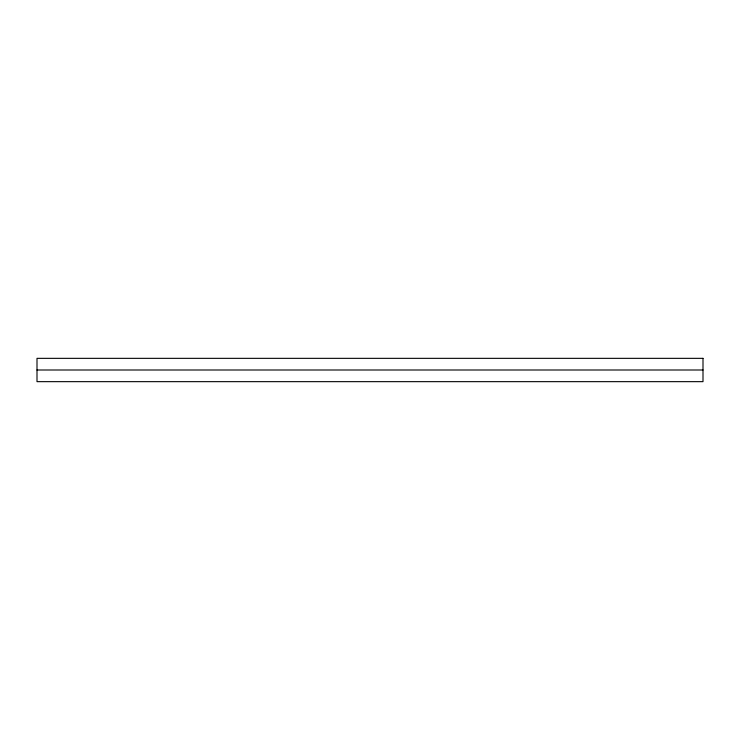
<?xml version="1.0" encoding="UTF-8"?>
<svg xmlns="http://www.w3.org/2000/svg" width="740" height="740" viewBox="0 0 740 740"><rect width="100%" height="100%" fill="white"/><g stroke="black" fill="none" stroke-linecap="round" stroke-linejoin="round"><path stroke-width="1.11" d="M37 370L703 370M703 358.345L37 358.345L37 381.655L703 381.655L703 358.345"/></g></svg>
